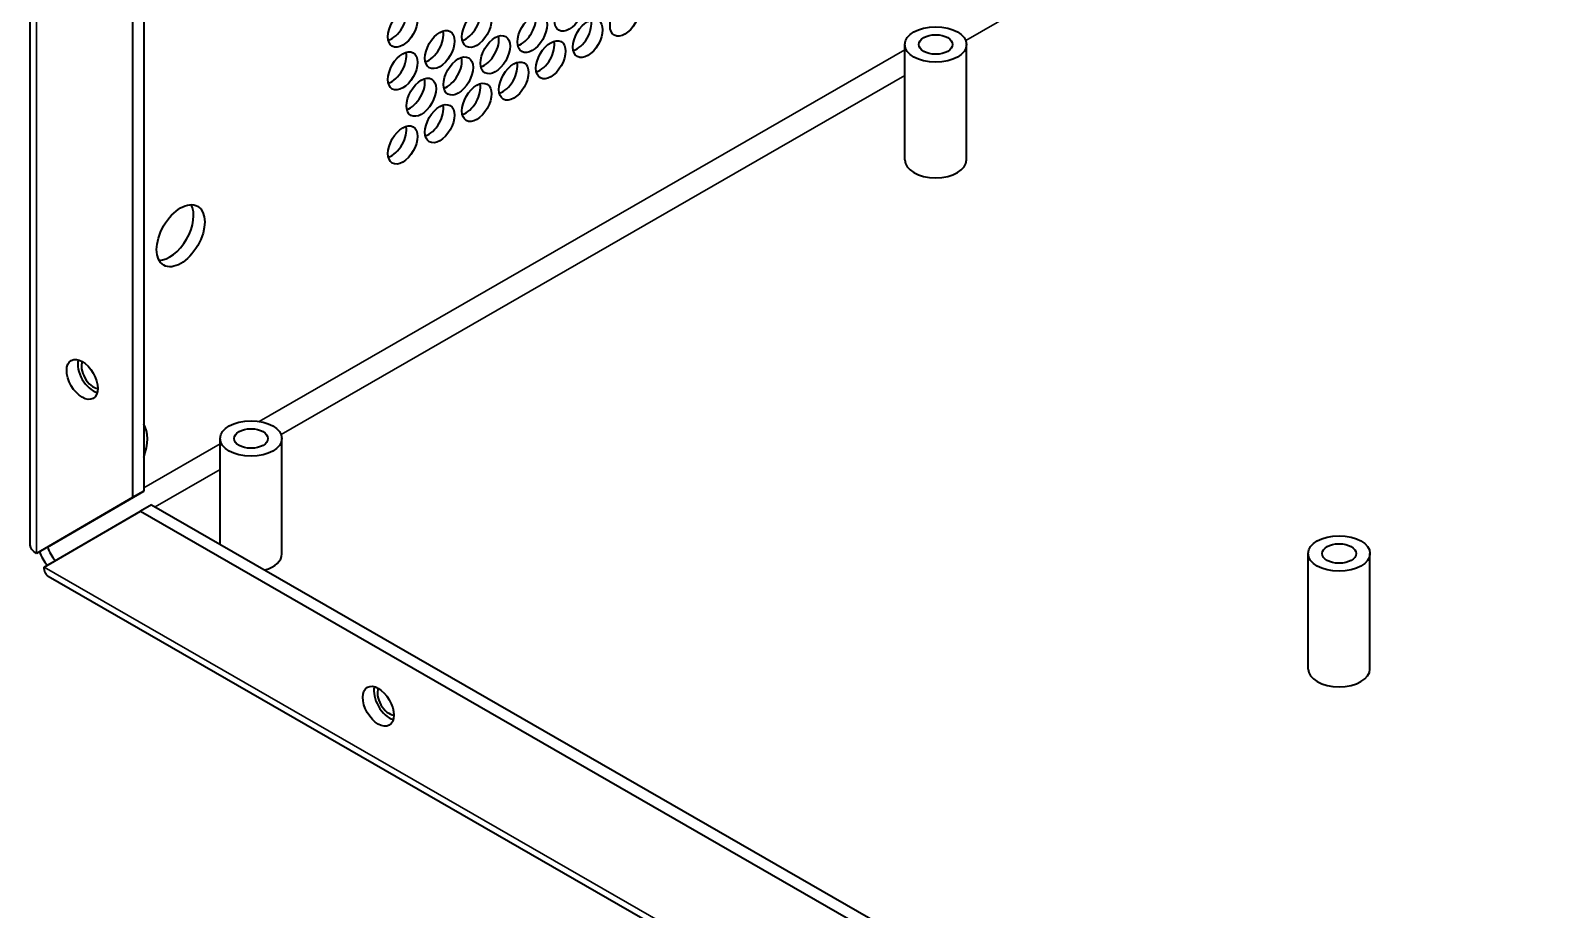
# Model space of a CAD drawing. Header units: millimetres. Extents: x 0 to 1682, y 0 to 1188.
# Drawn here: x 1215.2 to 1311.4, y 908.3 to 964.3 of the extents above; entities that cross this region are included whole.
import ezdxf

# ---------------------------------------------------------------- set-up
doc = ezdxf.new("R2010")
doc.units = ezdxf.units.MM
doc.header["$LTSCALE"] = 2
doc.layers.add('가시적인 것(ISO)', color=3, linetype='Continuous', lineweight=40)
doc.layers.add('가시적인 좁은 것(ISO)', color=3, linetype='Continuous', lineweight=35)

msp = doc.modelspace()

# ---------------------------------------------------------------- linework, layer by layer
at = {"layer": '가시적인 것(ISO)'}
for p, q in [((1215.196, 931.501), (1215.196, 1014.602)), ((1221.714, 1012.165), (1221.714, 934.531)), ((1222.422, 1012.572), (1222.422, 934.939)), ((1270.895, 956.049), (1270.895, 963.407)), ((1274.828, 956.049), (1274.828, 963.407)), ((1227.29, 931.557), (1227.29, 938.297)), ((1231.224, 930.939), (1231.224, 938.297)), ((1221.714, 934.531), (1215.586, 930.975)), ((1216.293, 931.382), (1222.422, 934.939)), ((1222.422, 934.939), (1221.714, 934.531)), ((1216.086, 930.109), (1222.214, 933.665)), ((1222.922, 934.073), (1222.214, 933.665)), ((1222.214, 933.665), (1442.775, 806.653)), ((1222.922, 934.073), (1443.275, 807.18)), ((1216.293, 931.382), (1215.586, 930.975)), ((1296.587, 923.609), (1296.587, 930.967)), ((1300.52, 923.609), (1300.52, 930.967)), ((1449.431, 795.282), (1216.349, 929.505))]:
    msp.add_line(p, q, dxfattribs=at)
for centre, major_axis, ratio in [((1249.527, 965.475), (-0.665, -1.155), 0.578093), ((1253.063, 965.151), (-0.665, -1.155), 0.578093), ((1238.921, 964.452), (-0.665, -1.155), 0.578093), ((1243.635, 964.441), (-0.665, -1.155), 0.578093), ((1247.17, 964.117), (-0.665, -1.155), 0.578093), ((1250.706, 963.793), (-0.665, -1.155), 0.578093), ((1241.278, 963.084), (-0.665, -1.155), 0.578093), ((1244.813, 962.76), (-0.665, -1.155), 0.578093), ((1272.862, 963.407), (-1.967, 0), 0.575862), ((1272.862, 963.407), (-1.081, 0), 0.575862), ((1238.921, 961.727), (-0.665, -1.155), 0.578093), ((1248.349, 962.436), (-0.665, -1.155), 0.578093), ((1242.456, 961.403), (-0.665, -1.155), 0.578093), ((1245.992, 961.079), (-0.665, -1.155), 0.578093), ((1240.099, 960.045), (-0.665, -1.155), 0.578093), ((1243.635, 959.721), (-0.665, -1.155), 0.578093), ((1241.278, 958.364), (-0.665, -1.155), 0.578093), ((1238.921, 957.007), (-0.665, -1.155), 0.578093), ((1224.779, 951.223), (-1.081, -1.878), 0.578093), ((1218.509, 942.067), (-0.699, 1.213), 0.578093), ((1229.257, 938.297), (-1.967, 0), 0.575862), ((1229.257, 938.297), (-1.081, 0), 0.575862), ((1298.553, 930.967), (-1.967, 0), 0.575862), ((1298.553, 930.967), (-1.081, 0), 0.575862), ((1237.365, 921.234), (-0.699, 1.213), 0.578093)]:
    msp.add_ellipse(centre, major_axis=major_axis, ratio=ratio, dxfattribs=at)
for centre, major_axis, ratio, start_param, end_param in [((1238.214, 964.859), (0.665, 1.155), 0.578093, 3.699377, 5.725401), ((1242.928, 964.848), (0.665, 1.155), 0.578093, 3.699377, 5.725401), ((1246.463, 964.525), (0.665, 1.155), 0.578093, 3.699377, 5.725401), ((1249.999, 964.2), (0.665, 1.155), 0.578093, 3.699377, 5.725401), ((1240.571, 963.491), (0.665, 1.155), 0.578093, 3.699377, 5.725401), ((1244.106, 963.167), (0.665, 1.155), 0.578093, 3.699377, 5.725401), ((1247.642, 962.843), (0.665, 1.155), 0.578093, 3.699377, 5.725401), ((1238.214, 962.134), (0.665, 1.155), 0.578093, 3.699377, 5.725401), ((1241.749, 961.81), (0.665, 1.155), 0.578093, 3.699377, 5.725401), ((1245.285, 961.486), (0.665, 1.155), 0.578093, 3.699377, 5.725401), ((1239.392, 960.453), (0.665, 1.155), 0.578093, 3.699377, 5.725401), ((1242.928, 960.128), (0.665, 1.155), 0.578093, 3.699377, 5.725401), ((1240.571, 958.771), (0.665, 1.155), 0.578093, 3.699377, 5.725401), ((1238.214, 957.414), (0.665, 1.155), 0.578093, 3.699377, 5.725401), ((1272.862, 956.049), (1.967, 0), 0.575862, 3.141593, 6.283185), ((1224.071, 951.63), (-1.081, -1.878), 0.578093, 0.331781, 2.809811), ((1219.216, 942.474), (0.699, -1.213), 0.578093, 3.669935, 5.754843), ((1219.216, 942.474), (-0.539, 0.936), 0.578093, 0.404324, 2.737268), ((1220.772, 937.2), (1.331, 2.311), 0.578093, 4.990493, 6.001214), ((1217, 931.213), (0.499, -0.867), 0.578093, 4.189673, 5.233724), ((1217, 931.213), (-0.998, 1.733), 0.578093, 1.318559, 1.823531), ((1229.257, 930.939), (1.967, 0), 0.575862, 5.170738, 6.283185), ((1298.553, 923.609), (1.967, 0), 0.575862, 3.141593, 6.283185), ((1238.072, 921.642), (0.699, -1.213), 0.578093, 3.669935, 5.754843), ((1238.072, 921.642), (-0.539, 0.936), 0.578093, 0.404324, 2.737268)]:
    msp.add_ellipse(centre, major_axis=major_axis, ratio=ratio, start_param=start_param, end_param=end_param, dxfattribs=at)
msp.add_open_spline([(1215.586, 930.975), (1215.339, 931.112), (1215.204, 931.307), (1215.201, 931.502)], degree=3, dxfattribs=at)
msp.add_open_spline([(1216.351, 929.509), (1216.265, 929.557), (1216.196, 929.633), (1216.151, 929.737), (1216.106, 929.84), (1216.084, 929.967), (1216.086, 930.109)], degree=3, knots=[0.7834645, 0.7834645, 0.7834645, 0.7834645, 1.1774531, 1.1774531, 1.1774531, 1.5707963, 1.5707963, 1.5707963, 1.5707963], dxfattribs=at)
at = {"layer": '가시적인 좁은 것(ISO)'}
for p, q in [((1215.586, 1014.059), (1215.586, 930.975)), ((1312.143, 985.185), (1274.776, 963.667)), ((1229.782, 939.388), (1270.895, 963.064)), ((1270.895, 961.432), (1231.171, 938.556)), ((1222.422, 935.15), (1227.29, 937.953)), ((1227.29, 936.321), (1223.153, 933.939)), ((1216.086, 930.109), (1448.903, 796.039))]:
    msp.add_line(p, q, dxfattribs=at)

doc.saveas('drawing.dxf')
